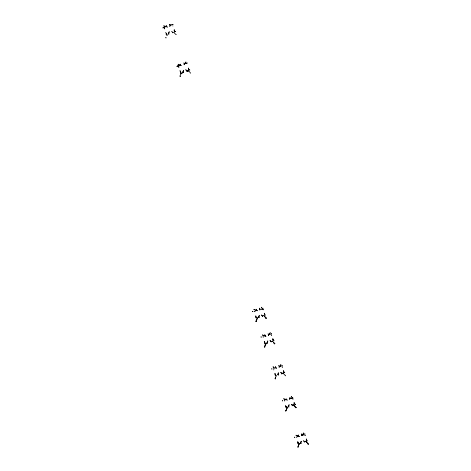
<?xml version="1.0" encoding="UTF-8"?>
<svg xmlns="http://www.w3.org/2000/svg" width="471" height="471" viewBox="0 0 471 471"><rect width="100%" height="100%" fill="white"/><g stroke="black" fill="none" stroke-linecap="round" stroke-linejoin="round"><path stroke-width="0.71" d="M265.685 343.494L266.144 343.6L265.703 343.436L264.313 346.892L264.755 347.074L264.331 346.85M286.986 407.303C288.911 405.478 282.671 416.859 287.434 407.444M167.311 27.1L166.122 26.517L166.186 25.628M163.831 25.852L165.186 26.741L166.139 26.523L166.281 25.64M180.358 64.939C181.041 62.419 179.427 66.287 181.6 65.557M256.242 321.499L255.818 321.299L257.478 317.825L256.224 321.534L255.806 321.316M286.068 410.842L285.65 410.641M298.237 447.273C297.225 448.333 299.515 442.493 299.603 443.882M276.789 375.528C276.548 374.592 274.711 379.496 275.388 379.031M188.27 70.868L188.541 68.007L188.635 69.555L189.872 70.055L188.535 69.596L188.388 70.891M164.414 28.172L164.126 27.695L165.256 26.735M169.466 24.616L170.314 25.346L170.855 24.916M168.6 33.806L169.083 33.989L168.589 33.688L169.272 31.845M174.27 31.151C174.641 26.906 173.263 32.369 175.5 31.622M259.121 317.607L258.844 316.718L259.327 315.493M269.006 334.663L268.535 334.781M272.997 339.821L272.874 338.79M273.834 369.906L273.539 369.729M275.188 367.969L275.688 367.721M278.808 365.661C280.745 366.591 277.755 368.446 279.656 366.556M277.884 374.639C279.421 370.795 277.313 373.574 278.214 375.099M283.053 373.309L283.666 371.684M289.029 404.795L288.552 406.226L289.165 404.819M300.339 443.305L301.316 441.221M306.25 439.054L306.597 440.038L305.932 441.621M178.026 65.487L178.892 67.294M180.493 64.963L179.516 65.21L178.12 64.309M180.652 71.922L181.364 73.547M183.337 72.369L182.866 72.14L183.248 72.446M182.889 72.151L183.56 70.244M166.063 34.306L166.334 33.429L166.699 34.265M180.316 72.758L180.499 71.91L180.004 70.809M180.452 72.775L180.634 71.928L180.057 70.785M172.557 32.829L172.704 32.44M186.846 71.28L186.934 70.886M186.905 71.286L186.993 70.891L185.804 69.826M299.156 443.717L297.79 447.109M301.781 435.699L301.976 435.11M301.899 435.716L302.082 435.051M289.618 399.261L289.812 398.66M289.736 399.284L289.93 398.643M259.786 309.906L260.269 309.135M259.904 309.947L259.609 308.217M268.311 335.446L268.505 334.816M268.429 335.487L268.617 334.804M179.951 76.131L180.546 76.355L179.963 76.108L181.011 73.417L181.594 73.635L181.182 73.841L180.999 73.441M169.154 31.804L167.894 34.648M182.913 72.228L183.437 70.303M259.209 315.452L258.744 316.789L259.026 317.631M267.734 340.992L267.269 342.323L267.552 343.171M267.852 341.028L267.381 342.37L267.646 343.141M301.21 441.28L300.204 443.293M282.924 373.256L283.672 371.637M179.551 65.192L178.415 66.07L178.703 66.623L177.908 65.551M286.244 399.585L285.673 399.773L283.754 398.76M274.982 378.79L275.659 377.077M264.755 347.074L266.133 343.642M272.827 340.156L272.992 339.768M272.956 340.203L273.039 339.856M305.803 441.568L306.586 440.067M257.172 317.901L257.613 318.084M169.766 26.27L170.337 25.228M169.819 26.299L170.325 25.293L169.578 24.533M184.055 64.721L184.561 63.72M184.108 64.751L185.868 62.037M294.087 403.824L294.087 402.623M294.192 403.882L294.393 403.494L295.417 404.565M261.364 307.687L261.646 307.233M261.446 307.74L261.729 307.28M269.606 333.686L270.171 332.767M269.689 333.733L270.254 332.82M290.913 397.489L291.472 396.576M290.996 397.542L291.555 396.623M303.077 433.926L303.642 433.008M303.159 433.974L303.724 433.061M185.185 63.367L185.974 62.095M279.697 366.503L280.834 364.684M279.774 366.562L280.91 364.742M282.094 366.815L282.276 367.25M288.67 406.285L288.146 406.973M283.636 371.719L284.714 372.732M258.214 317.513L258.844 316.718M258.314 317.601L258.867 316.824M266.739 343.047L267.393 342.27M266.839 343.141L267.298 342.37M182.106 73.029L182.83 72.275M182.206 73.123L182.895 72.257M184.579 63.667L183.761 62.99L184.632 63.679M302.606 434.933L302.052 435.133M178.521 66.187L176.925 66.323M164.55 28.06L164.126 27.612L165.18 26.641M179.463 65.086L178.45 66.052L176.913 66.264M170.826 24.863L170.255 25.334M288.629 406.314L288.858 406.979M275.076 367.863L275.623 367.621M268.588 334.893L269.112 334.681M301.999 435.021L302.529 434.81M289.842 398.578L290.36 398.372M289.895 398.69L290.413 398.484M285.626 399.661L286.203 399.467M255.818 310.43L257.354 310.778M264.943 335.799L264.343 335.964L262.424 335.011M298.231 435.958L297.943 436.034L299.397 436.44M166.128 26.464L165.215 26.659L163.92 25.781M162.63 27.871L164.214 27.683M262.577 309.141L262.924 309.129M301.022 443.411L300.875 442.54L301.116 443.382M166.328 33.417L166.569 34.318M292.691 405.166L291.437 404.365M292.22 405.195L292.679 405.284M270.955 341.281L271.361 341.369M270.943 341.398L271.325 341.493M304.419 441.521C305.573 441.981 303.671 441.245 304.66 442.245M173.458 32.658L171.515 31.369M186.975 70.862L187.752 71.115M187.723 71.168L185.768 69.873M283.554 371.701L283.436 370.724M257.39 310.66L253.928 309.418M176.219 34.336C176.772 35.625 172.998 31.834 174.235 32.293M174.288 31.051L175.524 31.569M297.819 436.105L295.923 435.198L297.79 436.158M283.73 398.813L285.638 399.744M253.898 309.471L255.323 310.171M262.453 334.958L265.932 336.206M166.145 26.464L167.335 27.047M273.115 366.862L274.122 367.38M273.08 366.95L274.081 367.468M264.896 335.794L265.868 336.306M305.738 441.792C304.719 439.425 312.026 448.822 306.05 441.439M298.379 436.034L299.35 436.552M286.25 399.467L287.228 400.009M286.203 399.579L287.18 400.12M275.682 367.615L276.583 368.122M275.635 367.727L276.536 368.234M293.368 405.131L293.804 404.683L296.206 407.709L295.782 407.768L293.309 405.078L293.816 404.701M266.339 318.025L265.985 318.349L266.339 318.025L263.784 315.505L265.985 318.349M265.944 343.489L264.608 342.7L264.366 341.51M264.543 342.806L265.885 343.595M299.415 443.729L298.078 442.94L298.172 443.735M299.356 443.835L297.99 443.023L297.743 441.774M166.234 33.518L165.71 32.352M178.179 64.203L179.539 65.086M275.282 374.545L275.606 374.763M275.211 374.645L275.541 374.863M190.249 73.182C191.55 73.853 187.605 69.461 188.165 71.05M274.84 343.542L274.54 343.907L274.858 343.553L272.55 341.169L272.203 341.493L272.591 341.216M287.251 407.291L285.832 406.202L285.597 405.337M285.95 407.309L285.744 406.226L287.186 407.397M261.588 314.993L262.494 315.729L262.665 316.471M261.499 315.07L262.606 316.483M172.934 25.964L172.739 25.87M270.118 340.527L271.002 341.322M270.024 340.604L271.196 342.005M304.472 441.562L303.607 440.797M303.507 440.862L304.378 441.627M280.793 372.479L282.005 373.426L280.698 372.543M291.325 404.412L292.185 405.184M284.784 372.667L283.642 371.625L283.53 370.712M296.224 407.309L295.764 407.745M263.754 315.823L264.125 315.529M273.598 340.262L272.78 338.82M273.81 340.551L274.116 340.757M306.503 440.049L307.587 440.997M265.591 315.223L264.502 314.222L264.249 313.274M282.788 373.403C282.323 372.237 286.757 376.647 285.167 375.799M294.281 403.541L295.376 404.607M273.363 342.694L274.505 343.877M308.352 443.829L307.975 444.118M163.696 27.024L164.603 28.837M306.58 439.985L306.344 439.037M278.72 365.708L279.409 366.75M178.562 66.052L178.839 66.517M282.164 366.85L282.359 367.203M277.996 374.41L278.296 375.051M259.974 309.317L259.55 308.24M268.505 334.852L268.081 333.774L268.588 334.822M264.873 335.758L264.784 334.828M281.652 373.232L281.852 373.927M281.54 373.279L281.793 373.945M255.994 317.236L255.747 316M289.924 398.613L289.382 397.583M264.519 342.77L264.272 341.54M275.712 367.639L275.5 366.732M275.6 367.692L275.441 366.75M292.279 405.119L292.497 405.814L292.173 405.166M298.461 435.958L298.314 435.057M298.343 435.993L298.255 435.063M298.102 442.964L297.837 441.757M180.487 71.951L181.2 73.611M301.605 433.991L302.052 435.069L301.546 434.021M288.664 406.22L288.947 406.944M292.791 398.378L293.009 399.102M292.697 398.407L292.915 399.125M271.602 334.94L271.702 335.293M271.508 334.969L271.614 335.323M262.971 309.053L263.177 309.759M262.877 309.082L263.083 309.783M305.025 435.01L305.173 435.534M304.984 435.21L305.084 435.563M264.349 313.256L264.572 314.192M275.023 373.432L275.382 375.405M274.934 373.462L275.288 375.428M294.175 402.593L294.381 403.494M255.841 315.97L256.177 317.949M285.803 406.214L286.009 407.291M298.013 442.999L298.114 443.741M264.608 342.753L264.643 343.5M256.024 317.224L256.118 317.966M178.739 66.576L178.833 67.306M164.45 28.125L164.544 28.855M264.843 334.81L264.961 335.735M256.318 309.276L256.43 310.201L256.259 309.282M286.091 398.625L286.256 399.52M271.649 368.928L272.097 368.981L271.649 368.905M273.739 368.764L274.193 368.793L273.739 368.764M294.457 437.247L294.911 437.3L294.463 437.2M296.53 437.064L296.983 437.117L296.53 437.041M252.462 311.472L252.915 311.496L252.462 311.472M254.605 311.425L255.058 311.455L254.605 311.425M260.987 337.006L261.44 337.059L260.993 336.959M263.042 336.912L263.489 336.965L263.042 336.889M282.294 400.815L282.741 400.862L282.3 400.768M284.425 400.792L284.873 400.845L284.431 400.768M261.311 309.088L261.77 309.164L261.311 309.064M262.606 308.211L263.071 308.287L262.612 308.187M269.836 334.622L270.295 334.704L269.836 334.598M271.131 333.745L271.596 333.827L271.137 333.721M280.439 366.479L280.899 366.556L280.439 366.479M281.793 365.667L282.253 365.743L281.793 365.667M291.172 398.395L291.631 398.472L291.172 398.372M292.438 397.553L292.897 397.63L292.438 397.53M303.371 434.845L303.836 434.898L303.371 434.845M304.602 433.985L305.067 434.068L304.607 433.962M171.562 24.898L172.027 24.981L171.574 24.845M172.551 24.563L173.022 24.622L172.551 24.563M185.851 63.349L186.322 63.408L185.851 63.349M186.846 63.014L187.305 63.096L186.852 62.967M165.721 37.745L166.186 37.851L165.727 37.727M166.758 35.084L167.223 35.184L166.758 35.084M298.42 436.034L297.972 436.152L298.414 436.034"/></g></svg>
